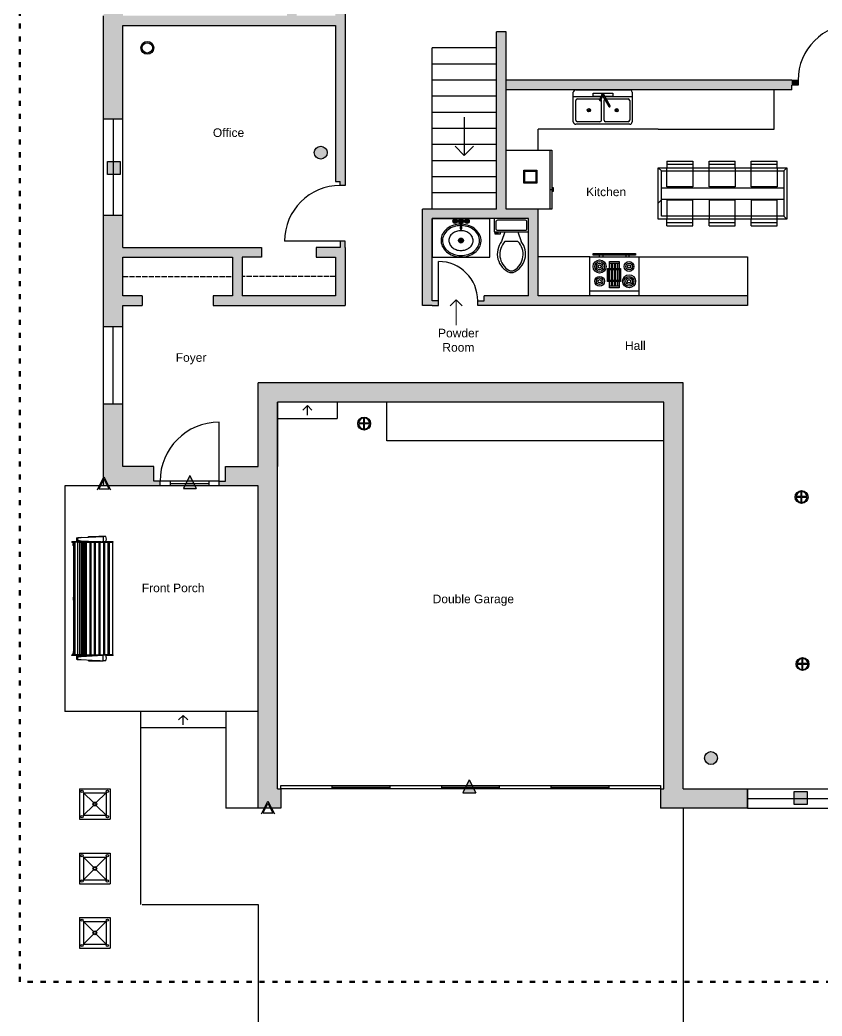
# Model space of a CAD drawing. Header units: millimetres. Extents: x 60252 to 149408, y 10197 to 135197.
# Drawn here: x 87052 to 105738, y 43402 to 66600 of the extents above; entities that cross this region are included whole.
import ezdxf

# ---------------------------------------------------------------- set-up
doc = ezdxf.new("R2010")
doc.units = ezdxf.units.MM
doc.linetypes.add('ACAD_ISO02W100', pattern=[15, 12, -3])
doc.linetypes.add('ACAD_ISO03W100', pattern=[30, 12, -18])
doc.layers.add('a_MUEBLE', color=3, linetype='Continuous', lineweight=5)
doc.layers.add('Property Line', color=157, linetype='ACAD_ISO03W100', lineweight=50)
for name, color, linetype in [('Closets', 253, 'Continuous'), ('Doors', 12, 'Continuous'), ('Floor', 8, 'Continuous'), ('Floorplan -Outline', 40, 'Continuous'), ('HIDDEN', 7, 'ACAD_ISO02W100'), ('IOT SMART DEVICES', 181, 'Continuous'), ('Stairs', 84, 'Continuous'), ('Window', 20, 'Continuous')]:
    doc.layers.add(name, color=color, linetype=linetype)
doc.styles.get("Standard").update_dxf_attribs({"font": 'Arial.ttf'})

# ---------------------------------------------------------------- blocks, each defined once
blk = doc.blocks.new('Toilet - top')
for p, q in [((9.5, -6), (9.5, -2)), ((-10, -8.5), (-8, -8.5)), ((-10, -9.5), (-10, -8.5)), ((-7, -9.5), (-10, -9.5)), ((-8, -8.5), (-8, -8)), ((-7, -8), (-7, -9.5)), ((-4, -8), (-6, -14)), ((4, -8), (6, -14)), ((4, -14), (-4, -14))]:
    blk.add_line(p, q)
blk.add_lwpolyline([(10.5, -8), (10.5, 0), (-10.5, 0), (-10.5, -8)], close=True)
for points in [[(-9.5, -2), (-9.5, -6)], [(8.5, -1), (-8.5, -1)], [(-8.5, -7), (8.5, -7)]]:
    blk.add_lwpolyline(points)
for centre, radius, start, end in [((-8.62, -1.88), 0.884, 81.8699, 188.1301), ((-8.62, -6.12), 0.884, 171.8699, 278.1301), ((8.62, -1.88), 0.884, 351.8699, 98.1301), ((8.62, -6.12), 0.884, 261.8699, 8.1301), ((3.52, -21.58), 12.17, 141.46911, 247.97143), ((4.2, -21.82), 11.33, 136.36773, 238.94682), ((-3.52, -21.58), 12.17, 292.02843, 38.53071), ((-4.2, -21.82), 11.33, 301.05301, 43.63209), ((0, -27.88), 4, 245.73182, 294.26817), ((0, -29), 4, 254.86053, 285.13947)]:
    blk.add_arc(centre, radius, start, end)

msp = doc.modelspace()

# ---------------------------------------------------------------- hatches: boundary and pattern name
at = {"true_color": 0xf8d731}
h = msp.add_hatch(color=40, dxfattribs=at)
h.dxf.hatch_style = 1
h.paths.add_polyline_path([(89452, 77797), (89452, 77947), (89002, 77947), (89002, 73222), (89002, 72322), (89452, 72322), (89452, 72997), (94402, 72997), (94515, 72997), (94515, 72847), (94627, 72847), (94627, 72997), (94627, 73222), (94627, 73372), (94515, 73372), (94515, 73222), (89452, 73222)])
h.paths.add_polyline_path([(89452, 70072), (89002, 70072), (89002, 66697), (89002, 64297), (89452, 64297), (89452, 66472), (91402, 66472), (91702, 66472), (94402, 66472), (94402, 65572), (94402, 62838), (94515, 62838), (94515, 62744), (94627, 62744), (94627, 62838), (94627, 71399), (94627, 71549), (94515, 71549), (94515, 71399), (94402, 71399), (94402, 69284), (93277, 69284), (93277, 68609), (93502, 68609), (93502, 69059), (94402, 69059), (94402, 67822), (94402, 66697), (93502, 66697), (93502, 67147), (93277, 67147), (93277, 66697), (91177, 66697), (89452, 66697), (89452, 67822)])
h.paths.add_polyline_path([(89452, 61072), (92002, 61072), (92002, 60172), (91552, 60172), (91552, 59947), (92002, 59947), (94627, 59947), (94627, 61297), (94627, 61447), (94515, 61447), (94515, 61297), (93952, 61297), (93952, 61072), (94402, 61072), (94402, 60172), (92227, 60172), (92227, 61072), (92677, 61072), (92677, 61297), (92227, 61297), (89452, 61297), (89452, 62047), (89002, 62047), (89002, 60172), (89002, 59459), (89452, 59459), (89452, 59947), (89902, 59947), (89902, 60172), (89452, 60172)])
h.paths.add_polyline_path([(89452, 57659), (89002, 57659), (89002, 55747), (90318, 55747), (90318, 55859), (90168, 55859), (90168, 56197), (89452, 56197)])
h.paths.add_polyline_path([(93052, 57697), (102052, 57697), (102052, 48697), (101977, 48697), (101977, 48247), (104002, 48247), (104002, 48697), (102502, 48697), (102502, 57922), (102502, 58147), (92602, 58147), (92602, 56197), (91841, 56197), (91841, 55859), (91691, 55859), (91691, 55747), (92602, 55747), (92602, 48247), (93127, 48247), (93127, 48697), (93052, 48697)])
h = msp.add_hatch(color=40, dxfattribs=at)
h.dxf.hatch_style = 1
h.paths.add_polyline_path([(105180, 65197), (105030, 65197), (105030, 65084), (105180, 65084)])
at = {"layer": 'Floorplan -Outline', "ltscale": 0.25}
h = msp.add_hatch(color=256, dxfattribs=at)
h.dxf.hatch_style = 1
h.paths.add_polyline_path([(107077, 63772), (107077, 64147), (107077, 68467), (107077, 68617), (106965, 68617), (106965, 68467), (106627, 68467), (106627, 65197), (106477, 65197), (106477, 65084), (106627, 65084), (106627, 64147), (106627, 63922), (106627, 63772)])
h.paths.add_polyline_path([(106965, 62017), (106965, 61867), (107077, 61867), (107077, 62017), (107077, 62422), (106627, 62422), (106627, 62017)])
h.paths.add_polyline_path([(107077, 59947), (107077, 60352), (107077, 60502), (106965, 60502), (106965, 60352), (106627, 60352), (106627, 59947)])
h.paths.add_polyline_path([(108577, 57922), (108577, 58372), (107077, 58372), (107077, 58597), (106627, 58597), (106627, 57922)])
h.paths.add_polyline_path([(113302, 57922), (113302, 53242), (113640, 53242), (113640, 53092), (113752, 53092), (113752, 53242), (113752, 58372), (110827, 58372), (110827, 57922)])
h.paths.add_polyline_path([(113752, 48247), (113752, 50197), (113752, 50347), (113640, 50347), (113640, 50197), (113302, 50197), (113302, 48697), (111802, 48697), (111802, 48247)])
h.paths.add_polyline_path([(109252, 48247), (109252, 48697), (106627, 48697), (106627, 48472), (106627, 48247)])
h.paths.add_polyline_path([(104002, 59947), (104002, 60172), (99127, 60172), (99127, 62197), (98377, 62197), (98377, 63569), (98377, 63922), (98377, 66322), (98152, 66322), (98152, 62197), (96652, 62197), (96427, 62197), (96427, 59947), (96652, 59947), (96802, 59947), (96802, 60059), (96652, 60059), (96652, 61972), (98002, 61972), (98902, 61972), (98902, 61667), (98902, 60172), (97867, 60172), (97867, 60059), (97717, 60059), (97717, 59947), (97867, 59947)])
h.paths.add_polyline_path([(105030, 64972), (105030, 65084), (105180, 65084), (105180, 65197), (105030, 65197), (98377, 65197), (98377, 64972)])
h.paths.add_polyline_path([(97181, 70972), (101961, 70972), (101961, 68686), (100590, 68686), (96540, 68686), (96540, 68836), (96427, 68836), (96427, 68686), (96427, 68461), (97011, 68461), (102186, 68461), (102186, 71197), (101827, 71197), (101827, 72772), (103440, 72772), (103440, 73222), (102052, 73222), (102052, 74272), (101602, 74272), (101602, 71197), (96540, 71197), (96540, 71347), (96427, 71347), (96427, 71197), (96427, 70319), (96427, 69998), (96427, 69848), (96540, 69848), (96540, 69998), (96652, 69998), (96652, 70972)])
h.paths.add_polyline_path([(102052, 76522), (102052, 79222), (101602, 79222), (101602, 78284), (100965, 78284), (99240, 78284), (98565, 78284), (98565, 78059), (99015, 78059), (99015, 77159), (98565, 77159), (96652, 77159), (96652, 78059), (97102, 78059), (97102, 78284), (96427, 78284), (96225, 78284), (96225, 78172), (96075, 78172), (96075, 78059), (96427, 78059), (96427, 72794), (96427, 72644), (96540, 72644), (96540, 72794), (96652, 72794), (96652, 76934), (99690, 76934), (99690, 77159), (99240, 77159), (99240, 78059), (99690, 78059), (101602, 78059), (101602, 77159), (101152, 77159), (101152, 76934), (101602, 76934), (101602, 76522)])
h.paths.add_polyline_path([(102052, 81472), (102052, 87097), (98413, 87097), (98413, 86647), (98413, 83547), (97627, 83547), (97627, 82334), (97477, 82334), (97477, 82222), (97627, 82222), (100402, 82222), (100402, 82334), (100252, 82334), (100252, 82447), (97852, 82447), (97852, 83322), (98638, 83322), (98638, 86647), (101602, 86647), (101602, 82334), (101452, 82334), (101452, 82222), (101602, 82222), (101602, 81472)])
h.paths.add_polyline_path([(97738, 86647), (97738, 87097), (95902, 87097), (95902, 86647), (95902, 84209), (94402, 84209), (94402, 82334), (94252, 82334), (94252, 82222), (94402, 82222), (94402, 78022), (94402, 77797), (94402, 74819), (94515, 74819), (94515, 74669), (94627, 74669), (94627, 74819), (94627, 78059), (94777, 78059), (94777, 78172), (94627, 78172), (94627, 79747), (94627, 79972), (94627, 82222), (96315, 82222), (96465, 82222), (96465, 82334), (96315, 82334), (96315, 82447), (94627, 82447), (94627, 82897), (94627, 83984), (96127, 83984), (96127, 86647)])
h.paths.add_polyline_path([(94402, 86647), (95227, 86647), (95227, 87097), (94627, 87097), (89002, 87097), (89002, 82672), (89002, 80197), (89452, 80197), (89452, 82222), (90765, 82222), (90915, 82222), (90915, 82334), (90765, 82334), (90765, 82447), (89452, 82447), (89452, 86647), (91927, 86647), (92115, 86647), (92115, 82334), (91965, 82334), (91965, 82222), (92115, 82222), (93090, 82222), (93240, 82222), (93240, 82334), (93090, 82334), (93090, 82447), (92340, 82447), (92340, 84547), (92340, 86647)])
at = {"layer": 'IOT SMART DEVICES', "ltscale": 10}
h = msp.add_hatch(color=256, dxfattribs=at)
h.dxf.hatch_style = 1
h.paths.add_polyline_path([(90170, 65950, 1), (89870, 65950, 1)])
h.paths.add_polyline_path([(90140, 65950, 1), (89900, 65950, 1)], flags=16)
h = msp.add_hatch(color=256, dxfattribs=at)
h.dxf.hatch_style = 1
h.paths.add_polyline_path([(94210, 63510, 1), (93910, 63510, 1)])
h = msp.add_hatch(color=256, dxfattribs=at)
h.dxf.hatch_style = 1
h.paths.add_polyline_path([(89090, 63000), (89390, 63000), (89390, 63300), (89090, 63300)])
h = msp.add_hatch(color=256, dxfattribs=at)
h.dxf.hatch_style = 1
h.paths.add_polyline_path([(99090, 63100), (98790, 63100), (98790, 62800), (99090, 62800)])
h.paths.add_polyline_path([(98813, 62822), (98813, 62987), (98813, 63077), (98903, 63077), (99068, 63077), (99068, 62822)], flags=16)
h = msp.add_hatch(color=256, dxfattribs=at)
h.dxf.hatch_style = 1
h.paths.add_polyline_path([(101040, 60810), (100740, 60810), (100740, 60510), (101040, 60510)])
h.paths.add_polyline_path([(100763, 60532), (100763, 60697), (100763, 60787), (100853, 60787), (101018, 60787), (101018, 60532)], flags=16)
h = msp.add_hatch(color=256, dxfattribs=at)
h.dxf.hatch_style = 1
h.paths.add_polyline_path([(95220, 57200, 1), (94920, 57200, 1)])
h.paths.add_polyline_path([(95079, 57073, 0.37341), (95197, 57191), (95079, 57191)], flags=16)
h.paths.add_polyline_path([(94943, 57191, 0.37341), (95061, 57073), (95061, 57191)], flags=16)
h.paths.add_polyline_path([(95079, 57209), (95079, 57327, -0.37341), (95197, 57209)], flags=16)
h.paths.add_polyline_path([(95061, 57209), (94943, 57209, -0.37341), (95061, 57327)], flags=16)
h = msp.add_hatch(color=256, dxfattribs=at)
h.dxf.hatch_style = 1
h.paths.add_polyline_path([(89010, 55960), (88860, 55660), (89160, 55660)])
h.paths.add_polyline_path([(88896, 55682), (89010, 55910), (89124, 55682)], flags=16)
h = msp.add_hatch(color=256, dxfattribs=at)
h.dxf.hatch_style = 1
h.paths.add_polyline_path([(91010, 55990), (90860, 55690), (91160, 55690)])
h = msp.add_hatch(color=256, dxfattribs=at)
h.dxf.hatch_style = 1
h.paths.add_polyline_path([(105410, 55490, 1), (105110, 55490, 1)])
h.paths.add_polyline_path([(105269, 55363, 0.37341), (105387, 55481), (105269, 55481)], flags=16)
h.paths.add_polyline_path([(105133, 55481, 0.37341), (105251, 55363), (105251, 55481)], flags=16)
h.paths.add_polyline_path([(105269, 55499), (105269, 55617, -0.37341), (105387, 55499)], flags=16)
h.paths.add_polyline_path([(105251, 55499), (105133, 55499, -0.37341), (105251, 55617)], flags=16)
h = msp.add_hatch(color=256, dxfattribs=at)
h.dxf.hatch_style = 1
h.paths.add_polyline_path([(105433, 51600, 1), (105133, 51600, 1)])
h.paths.add_polyline_path([(105292, 51473, 0.37341), (105410, 51591), (105292, 51591)], flags=16)
h.paths.add_polyline_path([(105156, 51591, 0.37341), (105274, 51473), (105274, 51591)], flags=16)
h.paths.add_polyline_path([(105292, 51609), (105292, 51727, -0.37341), (105410, 51609)], flags=16)
h.paths.add_polyline_path([(105274, 51609), (105156, 51609, -0.37341), (105274, 51727)], flags=16)
h = msp.add_hatch(color=256, dxfattribs=at)
h.dxf.hatch_style = 1
h.paths.add_polyline_path([(103300, 49410, 1), (103000, 49410, 1)])
h = msp.add_hatch(color=256, dxfattribs=at)
h.dxf.hatch_style = 1
h.paths.add_polyline_path([(97520, 48900), (97370, 48600), (97670, 48600)])
h = msp.add_hatch(color=256, dxfattribs=at)
h.dxf.hatch_style = 1
h.paths.add_polyline_path([(105090, 48330), (105390, 48330), (105390, 48630), (105090, 48630)])
h = msp.add_hatch(color=256, dxfattribs=at)
h.dxf.hatch_style = 1
h.paths.add_polyline_path([(92830, 48410), (92680, 48110), (92980, 48110)])
h.paths.add_polyline_path([(92716, 48132), (92830, 48360), (92944, 48132)], flags=16)

# ---------------------------------------------------------------- linework, layer by layer
for p, q in [((100000, 64972), (101257, 64972)), ((104620, 64058), (104620, 64972)), ((99943, 64229), (99943, 64915)), ((99943, 64820), (101315, 64820)), ((100000, 64267), (100000, 64724)), ((100038, 64762), (100562, 64762)), ((100403, 64820), (100403, 64896)), ((100403, 64896), (100860, 64896)), ((100596, 64820), (100403, 64820)), ((100634, 64886), (100545, 64731)), ((100545, 64731), (100579, 64713)), ((100579, 64713), (100652, 64877)), ((100600, 64267), (100600, 64724)), ((100631, 64820), (100627, 64820)), ((100629, 64824), (100767, 64584)), ((100657, 64724), (100657, 64267)), ((100800, 64603), (100659, 64848)), ((100860, 64820), (100675, 64820)), ((100696, 64762), (101219, 64762)), ((100860, 64896), (100860, 64820)), ((101257, 64724), (101257, 64267)), ((101315, 64915), (101315, 64229)), ((101920, 64058), (99127, 64058)), ((99127, 63569), (99127, 64058)), ((101257, 64172), (100000, 64172)), ((100562, 64229), (100038, 64229)), ((101219, 64229), (100696, 64229)), ((101920, 64058), (104620, 64058)), ((99406, 62197), (99406, 63569)), ((101920, 61958), (101920, 63158)), ((101920, 63158), (104920, 63158)), ((101920, 63158), (101995, 63083)), ((102119, 63312), (102726, 63312)), ((102119, 63312), (102119, 63158)), ((102726, 63237), (102119, 63237)), ((102726, 63312), (102726, 63158)), ((103104, 63312), (103711, 63312)), ((103104, 63158), (103104, 63312)), ((103711, 63237), (103104, 63237)), ((103711, 63158), (103711, 63312)), ((104086, 63312), (104693, 63312)), ((104086, 63158), (104086, 63312)), ((104693, 63237), (104086, 63237)), ((104693, 63158), (104693, 63312)), ((104920, 63158), (104845, 63083)), ((104920, 63158), (104920, 61958)), ((101995, 62033), (101995, 63083)), ((101995, 63083), (104845, 63083)), ((104845, 63083), (104845, 62033)), ((99406, 62654), (99482, 62654)), ((99482, 62692), (99444, 62692)), ((99482, 62616), (99482, 62692)), ((99444, 62616), (99482, 62616)), ((101995, 62411), (101920, 62336)), ((97184, 61933), (97184, 61943)), ((97194, 61933), (97194, 61943)), ((97461, 61933), (97461, 61943)), ((97470, 61933), (97470, 61943)), ((98002, 61072), (98002, 61972)), ((104920, 61958), (101920, 61958)), ((104845, 62033), (101995, 62033)), ((102119, 61802), (102119, 61958)), ((102726, 61802), (102726, 61958)), ((103104, 61802), (103104, 61958)), ((103711, 61802), (103711, 61958)), ((104086, 61802), (104086, 61958)), ((104693, 61802), (104693, 61958)), ((104920, 61958), (104845, 62033)), ((97171, 61920), (97160, 61920)), ((97171, 61910), (97160, 61910)), ((97184, 61896), (97184, 61886)), ((97194, 61897), (97194, 61886)), ((97207, 61920), (97218, 61920)), ((97207, 61910), (97218, 61910)), ((97308, 61882), (97308, 61743)), ((97346, 61743), (97346, 61882)), ((97447, 61920), (97437, 61920)), ((97447, 61910), (97437, 61910)), ((97461, 61896), (97461, 61886)), ((97470, 61897), (97470, 61886)), ((97484, 61920), (97494, 61920)), ((97484, 61910), (97494, 61910)), ((102726, 61877), (102119, 61877)), ((102119, 61802), (102726, 61802)), ((103711, 61877), (103104, 61877)), ((103104, 61802), (103711, 61802)), ((104693, 61877), (104086, 61877)), ((104086, 61802), (104693, 61802)), ((97327, 61500), (97327, 61423)), ((97289, 61462), (97365, 61462)), ((96652, 61072), (98002, 61072)), ((100327, 61086), (99127, 61086)), ((100556, 61086), (100556, 61124)), ((100632, 61124), (100632, 61086)), ((101165, 61124), (101165, 61086)), ((101242, 61086), (101242, 61124)), ((101470, 61086), (104002, 61086)), ((104002, 61086), (104002, 60172)), ((100784, 60934), (101013, 60934)), ((100822, 60934), (100822, 60401)), ((100861, 60401), (100861, 60934)), ((100899, 60934), (100899, 60401)), ((100937, 60401), (100937, 60934)), ((100975, 60934), (100975, 60401)), ((101013, 60401), (100784, 60401)), ((101470, 60286), (100327, 60286)), ((95602, 56797), (95602, 57697)), ((102052, 56797), (95602, 56797)), ((88369, 54540), (88381, 54540)), ((88369, 54540), (88369, 54536)), ((88396, 54541), (88479, 54546)), ((88396, 54541), (88396, 54541)), ((88479, 54546), (88990, 54574)), ((88651, 54574), (88786, 54574)), ((88651, 54571), (88651, 54574)), ((88651, 54555), (88651, 54571)), ((88786, 54574), (88811, 54574)), ((88811, 54574), (88846, 54574)), ((88843, 54571), (88843, 54566)), ((88846, 54574), (88860, 54574)), ((88860, 54574), (88874, 54574)), ((88874, 54574), (88964, 54574)), ((88964, 54574), (88990, 54574)), ((88990, 54574), (88990, 54445)), ((89050, 54574), (88990, 54574)), ((88313, 54448), (88259, 54448)), ((88259, 54437), (88259, 54448)), ((88259, 54448), (88259, 54448)), ((88259, 54437), (88313, 54437)), ((88259, 54437), (88259, 54437)), ((88293, 54437), (88268, 54437)), ((88292, 54412), (88293, 54400)), ((88297, 54437), (88293, 54437)), ((88293, 54437), (88293, 54437)), ((88293, 54437), (88297, 54437)), ((88293, 54362), (88293, 54400)), ((88297, 54437), (88297, 51812)), ((88338, 54437), (88297, 54437)), ((88333, 54448), (88313, 54448)), ((88313, 54437), (88333, 54437)), ((88383, 54448), (88333, 54448)), ((88383, 54437), (88333, 54437)), ((88338, 51812), (88338, 54437)), ((88394, 54437), (88338, 54437)), ((88369, 54483), (88369, 54479)), ((88369, 54479), (88381, 54479)), ((88375, 54452), (88375, 54476)), ((88416, 54476), (88375, 54476)), ((88392, 54448), (88383, 54448)), ((88383, 54437), (88383, 54448)), ((88383, 54437), (88392, 54437)), ((88425, 54448), (88392, 54448)), ((88425, 54437), (88392, 54437)), ((88394, 54437), (88394, 51812)), ((88405, 54437), (88394, 54437)), ((88396, 54478), (88479, 54473)), ((88396, 54478), (88396, 54478)), ((88405, 51812), (88405, 54437)), ((88439, 54437), (88405, 54437)), ((88416, 54452), (88416, 54476)), ((88454, 54448), (88425, 54448)), ((88425, 54437), (88425, 54448)), ((88425, 54437), (88454, 54437)), ((88439, 54437), (88439, 51812)), ((88444, 54437), (88439, 54437)), ((88444, 51812), (88444, 54437)), ((88478, 54437), (88444, 54437)), ((88585, 54448), (88454, 54448)), ((88454, 54437), (88454, 54448)), ((88454, 54437), (88585, 54437)), ((88478, 54437), (88478, 51812)), ((88484, 54437), (88478, 54437)), ((88479, 54473), (88990, 54445)), ((88484, 51812), (88484, 54437)), ((88511, 54437), (88484, 54437)), ((88511, 54437), (88511, 51812)), ((88516, 54437), (88511, 54437)), ((88516, 51812), (88516, 54437)), ((88543, 54437), (88516, 54437)), ((88543, 54437), (88543, 51812)), ((88548, 54437), (88543, 54437)), ((88548, 51812), (88548, 54437)), ((88575, 54437), (88548, 54437)), ((88575, 54437), (88575, 51812)), ((88600, 54448), (88585, 54448)), ((88600, 54437), (88585, 54437)), ((88596, 54437), (88596, 51812)), ((88596, 54437), (88686, 54437)), ((88934, 54448), (88600, 54448)), ((88600, 54437), (88934, 54437)), ((88651, 54464), (88651, 54449)), ((88651, 54448), (88651, 54449)), ((88686, 51812), (88686, 54437)), ((88686, 54437), (88690, 54437)), ((88690, 54437), (88701, 54437)), ((88690, 54355), (88690, 53166)), ((88701, 54355), (88690, 54355)), ((88701, 54437), (88701, 51812)), ((88701, 54437), (88790, 54437)), ((88790, 51812), (88790, 54437)), ((88790, 54437), (88795, 54437)), ((88795, 54437), (88805, 54437)), ((88795, 54355), (88795, 53166)), ((88805, 54355), (88795, 54355)), ((88805, 54437), (88805, 51812)), ((88805, 54437), (88895, 54437)), ((88843, 54453), (88843, 54449)), ((88895, 51812), (88895, 54437)), ((88895, 54437), (88899, 54437)), ((88899, 54437), (88914, 54437)), ((88899, 54355), (88899, 53166)), ((88914, 54355), (88899, 54355)), ((88914, 54437), (88914, 51812)), ((88914, 54437), (89004, 54437)), ((88934, 54448), (88934, 54448)), ((88934, 54437), (88934, 54448)), ((88934, 54437), (89022, 54437)), ((88965, 54445), (88963, 54445)), ((88990, 54445), (88965, 54445)), ((89050, 54445), (88990, 54445)), ((89004, 51812), (89004, 54437)), ((89004, 54437), (89005, 54437)), ((89005, 54437), (89005, 51812)), ((89005, 54437), (89019, 54437)), ((89019, 54355), (89005, 54355)), ((89019, 54437), (89019, 51812)), ((89019, 54437), (89109, 54437)), ((89022, 54437), (89022, 54445)), ((89109, 54437), (89022, 54437)), ((89109, 54448), (89052, 54448)), ((89128, 54448), (89109, 54448)), ((89109, 51812), (89109, 54437)), ((89109, 54437), (89110, 54437)), ((89109, 54437), (89128, 54437)), ((89110, 54437), (89110, 51812)), ((89110, 54437), (89111, 54437)), ((89111, 54355), (89110, 54355)), ((89111, 54437), (89111, 54355)), ((89111, 54437), (89117, 54437)), ((89117, 54355), (89111, 54355)), ((89117, 51812), (89117, 54437)), ((89117, 54437), (89131, 54437)), ((89208, 54448), (89128, 54448)), ((89208, 54437), (89128, 54437)), ((89131, 54437), (89131, 51812)), ((89131, 54437), (89218, 54437)), ((89224, 54448), (89208, 54448)), ((89208, 54437), (89208, 54448)), ((89208, 54437), (89224, 54437)), ((89218, 51812), (89218, 54437)), ((89227, 54448), (89224, 54448)), ((89224, 54437), (89227, 54437)), ((89227, 54437), (89227, 54448)), ((88690, 53166), (88701, 53166)), ((88795, 53166), (88805, 53166)), ((88899, 53166), (88914, 53166)), ((89005, 53166), (89019, 53166)), ((89110, 53166), (89111, 53166)), ((89111, 53166), (89111, 53084)), ((89111, 53166), (89117, 53166)), ((88690, 53084), (88690, 51895)), ((88701, 53084), (88690, 53084)), ((88795, 53084), (88795, 51895)), ((88805, 53084), (88795, 53084)), ((88899, 53084), (88899, 51895)), ((88914, 53084), (88899, 53084)), ((89019, 53084), (89005, 53084)), ((89110, 53084), (89117, 53084)), ((89111, 53084), (89110, 53084)), ((89117, 53084), (89111, 53084)), ((88259, 51812), (88313, 51812)), ((88259, 51802), (88259, 51812)), ((88259, 51812), (88259, 51812)), ((88313, 51802), (88259, 51802)), ((88259, 51802), (88259, 51802)), ((88293, 51812), (88268, 51812)), ((88292, 51838), (88293, 51850)), ((88293, 51887), (88293, 51850)), ((88293, 51812), (88293, 51812)), ((88297, 51812), (88293, 51812)), ((88293, 51812), (88297, 51812)), ((88297, 51812), (88338, 51812)), ((88313, 51812), (88333, 51812)), ((88333, 51802), (88313, 51802)), ((88383, 51812), (88333, 51812)), ((88383, 51802), (88333, 51802)), ((88394, 51812), (88338, 51812)), ((88369, 51770), (88381, 51771)), ((88369, 51770), (88369, 51767)), ((88375, 51773), (88375, 51797)), ((88416, 51773), (88375, 51773)), ((88383, 51812), (88392, 51812)), ((88383, 51812), (88383, 51802)), ((88392, 51802), (88383, 51802)), ((88425, 51812), (88392, 51812)), ((88425, 51802), (88392, 51802)), ((88394, 51812), (88405, 51812)), ((88396, 51772), (88479, 51776)), ((88396, 51772), (88396, 51772)), ((88439, 51812), (88405, 51812)), ((88416, 51773), (88416, 51797)), ((88425, 51812), (88454, 51812)), ((88425, 51812), (88425, 51802)), ((88454, 51802), (88425, 51802)), ((88439, 51812), (88444, 51812)), ((88478, 51812), (88444, 51812)), ((88454, 51812), (88585, 51812)), ((88454, 51812), (88454, 51802)), ((88585, 51802), (88454, 51802)), ((88478, 51812), (88484, 51812)), ((88479, 51776), (88990, 51805)), ((88511, 51812), (88484, 51812)), ((88511, 51812), (88516, 51812)), ((88543, 51812), (88516, 51812)), ((88543, 51812), (88548, 51812)), ((88575, 51812), (88548, 51812)), ((88600, 51812), (88585, 51812)), ((88600, 51802), (88585, 51802)), ((88596, 51812), (88686, 51812)), ((88600, 51812), (88934, 51812)), ((88934, 51802), (88600, 51802)), ((88651, 51802), (88651, 51800)), ((88651, 51786), (88651, 51800)), ((88690, 51812), (88686, 51812)), ((88701, 51895), (88690, 51895)), ((88690, 51812), (88690, 51812)), ((88690, 51812), (88701, 51812)), ((88701, 51812), (88790, 51812)), ((88795, 51812), (88790, 51812)), ((88805, 51895), (88795, 51895)), ((88795, 51812), (88795, 51812)), ((88795, 51812), (88805, 51812)), ((88805, 51812), (88895, 51812)), ((88843, 51800), (88843, 51797)), ((88899, 51812), (88895, 51812)), ((88914, 51895), (88899, 51895)), ((88899, 51812), (88899, 51812)), ((88899, 51812), (88914, 51812)), ((88914, 51812), (89004, 51812)), ((88934, 51812), (89022, 51812)), ((88934, 51812), (88934, 51802)), ((88934, 51802), (88934, 51802)), ((88965, 51805), (88963, 51805)), ((88990, 51805), (88965, 51805)), ((88990, 51676), (88990, 51805)), ((89050, 51805), (88990, 51805)), ((89005, 51812), (89004, 51812)), ((89019, 51895), (89005, 51895)), ((89005, 51812), (89019, 51812)), ((89019, 51812), (89109, 51812)), ((89109, 51812), (89022, 51812)), ((89022, 51812), (89022, 51805)), ((89109, 51802), (89052, 51802)), ((89110, 51812), (89109, 51812)), ((89109, 51812), (89128, 51812)), ((89128, 51802), (89109, 51802)), ((89111, 51895), (89110, 51895)), ((89110, 51812), (89111, 51812)), ((89111, 51812), (89111, 51895)), ((89117, 51895), (89111, 51895)), ((89111, 51812), (89117, 51812)), ((89131, 51812), (89117, 51812)), ((89208, 51812), (89128, 51812)), ((89208, 51802), (89128, 51802)), ((89131, 51812), (89218, 51812)), ((89208, 51812), (89224, 51812)), ((89208, 51812), (89208, 51802)), ((89224, 51802), (89208, 51802)), ((89224, 51812), (89227, 51812)), ((89227, 51802), (89224, 51802)), ((89227, 51802), (89227, 51812)), ((88369, 51713), (88369, 51710)), ((88369, 51710), (88381, 51710)), ((88396, 51709), (88396, 51709)), ((88396, 51709), (88479, 51704)), ((88479, 51704), (88990, 51676)), ((88651, 51695), (88651, 51679)), ((88651, 51679), (88651, 51676)), ((88651, 51676), (88786, 51676)), ((88786, 51676), (88811, 51676)), ((88811, 51676), (88846, 51676)), ((88843, 51684), (88843, 51679)), ((88846, 51676), (88860, 51676)), ((88860, 51676), (88874, 51676)), ((88874, 51676), (88964, 51676)), ((88964, 51676), (88990, 51676)), ((89050, 51676), (88990, 51676))]:
    msp.add_line(p, q)
at = {"color": 8}
for p, q in [((88439, 48697), (89152, 48697)), ((88439, 48697), (88439, 47984)), ((89152, 48697), (89152, 47984)), ((88439, 47984), (89152, 47984)), ((88439, 47197), (89152, 47197)), ((88439, 47197), (88439, 46484)), ((89152, 47197), (89152, 46484)), ((88439, 46484), (89152, 46484)), ((88439, 45697), (89152, 45697)), ((88439, 45697), (88439, 44984)), ((89152, 45697), (89152, 44984)), ((88439, 44984), (89152, 44984))]:
    msp.add_line(p, q, dxfattribs=at)
at = {"color": 8, "linetype": 'ByBlock'}
for p, q in [((88533, 48602), (88764, 48372)), ((88827, 48372), (89058, 48602)), ((88533, 48078), (88764, 48309)), ((88827, 48309), (89058, 48078)), ((88533, 47102), (88764, 46872)), ((88827, 46872), (89058, 47102)), ((88533, 46578), (88764, 46809)), ((88827, 46809), (89058, 46578)), ((88533, 45602), (88764, 45372)), ((88827, 45372), (89058, 45602)), ((88533, 45078), (88764, 45309)), ((88827, 45309), (89058, 45078))]:
    msp.add_line(p, q, dxfattribs=at)
at = {"linetype": 'ByBlock'}
for p, q in [((88533, 48602), (88533, 48078)), ((88533, 48602), (89058, 48602)), ((89058, 48602), (89058, 48078)), ((88533, 48078), (89058, 48078)), ((88533, 47102), (88533, 46578)), ((88533, 47102), (89058, 47102)), ((89058, 47102), (89058, 46578)), ((88533, 46578), (89058, 46578)), ((88533, 45602), (88533, 45078)), ((88533, 45602), (89058, 45602)), ((89058, 45602), (89058, 45078)), ((88533, 45078), (89058, 45078))]:
    msp.add_line(p, q, dxfattribs=at)
for points in [[(99444, 62197), (98377, 62197), (98377, 63569), (99444, 63569)], [(101470, 61086), (101470, 60172), (100327, 60172), (100327, 61086)], [(101394, 61163), (101394, 61124), (100403, 61124), (100403, 61163)], [(101013, 60972), (101013, 60362), (100784, 60362), (100784, 60972)]]:
    msp.add_lwpolyline(points, close=True)
for centre, radius in [((100305, 64496), 38.1), ((100305, 64496), 19.1), ((100953, 64496), 38.1), ((100953, 64496), 19.1), ((97189, 61915), 52.4), ((97189, 61953), 10.6), ((97465, 61915), 52.4), ((97465, 61953), 10.6), ((97151, 61915), 10.6), ((97189, 61915), 19.1), ((97189, 61877), 10.6), ((97227, 61915), 10.6), ((97327, 61915), 19.1), ((97427, 61915), 10.6), ((97465, 61915), 19.1), ((97465, 61877), 10.6), ((97503, 61915), 10.6), ((97327, 61462), 57.1), ((97327, 61462), 38.1), ((100556, 60858), 152), ((100556, 60858), 114), ((100556, 60858), 76.2), ((100556, 60858), 38.1), ((101242, 60858), 114), ((101242, 60858), 76.2), ((101242, 60858), 38.1), ((100556, 60515), 114), ((100556, 60515), 76.2), ((100556, 60515), 38.1), ((101242, 60515), 152), ((101242, 60515), 114), ((101242, 60515), 76.2), ((101242, 60515), 38.1)]:
    msp.add_circle(centre, radius)
at = {"color": 8}
for centre in [(88500, 48636), (89091, 48636), (88500, 48045), (89091, 48045), (88500, 47136), (89091, 47136), (88500, 46545), (89091, 46545), (88500, 45636), (89091, 45636), (88500, 45045), (89091, 45045)]:
    msp.add_circle(centre, 26.2, dxfattribs=at)
at = {"color": 8, "linetype": 'ByBlock'}
for centre, radius in [((88796, 48340), 44.5), ((88796, 48340), 31), ((88796, 46840), 44.5), ((88796, 46840), 31), ((88796, 45340), 44.5), ((88796, 45340), 31)]:
    msp.add_circle(centre, radius, dxfattribs=at)
for centre, radius, start, end in [((100000, 64915), 57.1, 90, 180), ((101257, 64915), 57.1, 0, 90), ((100038, 64724), 38.1, 90, 180), ((100562, 64724), 38.1, 88.2515, 90), ((100562, 64724), 38.1, 0, 34.4207), ((100631, 64858), 28.6, 269.2246, 216.2304), ((100696, 64724), 38.1, 132.2467, 180), ((101219, 64724), 38.1, 0, 90), ((100784, 64594), 19.1, 210, 30), ((100038, 64267), 38.1, 180, 270), ((100562, 64267), 38.1, 270, 0), ((100696, 64267), 38.1, 180, 270), ((101219, 64267), 38.1, 270, 0), ((100000, 64229), 57.1, 180, 270), ((101257, 64229), 57.1, 270, 0), ((97189, 61915), 38.1, 105.2407, 164.2093), ((97189, 61915), 38.1, 16.4413, 74.0789), ((97327, 61915), 57.1, 289.6514, 250.3603), ((97327, 61915), 38.1, 300.3431, 239.7554), ((97465, 61915), 38.1, 106.12, 164.0884), ((97465, 61915), 38.1, 16.2342, 73.9047), ((97189, 61915), 38.1, 196.2342, 253.9047), ((97189, 61915), 38.1, 286.12, 344.0884), ((97327, 61743), 19.1, 180, 0), ((97465, 61915), 38.1, 196.4413, 254.0789), ((97465, 61915), 38.1, 285.2407, 344.2093), ((88846, 54571), 3, 90, 180), ((88934, 54509), 133, 331.0549, 28.9451), ((88371, 54452), 4.5, 270, 0), ((88420, 54452), 4.5, 180, 270), ((88848, 54449), 4.5, 180, 199.4712), ((88371, 51797), 4.5, 0, 90), ((88420, 51797), 4.5, 90, 180), ((88848, 51800), 4.5, 160.5288, 180), ((88934, 51740), 133, 331.0549, 28.9451), ((88846, 51679), 3, 180, 270)]:
    msp.add_arc(centre, radius, start, end)
at = {"linetype": 'Continuous'}
for centre, radius, start, end in [((97248, 61427), 397, 127.462, 151.318), ((97252, 61427), 364, 128.2295, 152.1329), ((97293, 61368), 472, 106.8873, 127.462), ((97296, 61370), 436, 107.758, 128.2295), ((97321, 61275), 568, 91.3168, 106.8873), ((97325, 61281), 529, 91.7892, 107.758), ((97321, 61275), 568, 69.4216, 87.4727), ((97325, 61281), 529, 70.6271, 87.6604), ((97356, 61369), 436, 50.1556, 70.6271), ((97355, 61366), 472, 48.847, 69.4216), ((97404, 61422), 397, 24.9909, 48.847), ((97176, 61466), 315, 151.318, 178.1545), ((97176, 61466), 315, 178.1545, 204.9909), ((97182, 61464), 285, 152.1329, 179.1926), ((97233, 61463), 188, 152.3763, 179.3593), ((97278, 61439), 240, 128.4889, 152.3763), ((97307, 61402), 286, 107.9819, 128.4889), ((97326, 61345), 347, 89.3593, 107.9819), ((97326, 61345), 347, 70.7366, 89.3593), ((97346, 61402), 286, 50.2296, 70.7366), ((97376, 61438), 240, 26.3422, 50.2296), ((97421, 61460), 188, 359.3593, 26.3422), ((97402, 61425), 364, 26.2522, 50.1556), ((97472, 61460), 285, 359.1926, 26.2522), ((97479, 61457), 315, 358.1545, 24.9909), ((97250, 61501), 397, 204.9909, 228.847), ((97182, 61464), 285, 179.1926, 206.2522), ((97253, 61498), 364, 206.2522, 230.1556), ((97233, 61463), 188, 179.3593, 206.3422), ((97279, 61485), 240, 206.3422, 230.2296), ((97309, 61521), 286, 230.2296, 250.7366), ((97328, 61578), 347, 250.7366, 269.3593), ((97328, 61578), 347, 269.3593, 287.9819), ((97347, 61521), 286, 287.9819, 308.4889), ((97376, 61484), 240, 308.4889, 332.3763), ((97421, 61460), 188, 332.3763, 359.3593), ((97403, 61496), 364, 308.2295, 332.1329), ((97407, 61496), 397, 307.462, 331.318), ((97472, 61460), 285, 332.1329, 359.1926), ((97479, 61457), 315, 331.318, 358.1545), ((97299, 61558), 472, 228.847, 249.4216), ((97299, 61554), 436, 230.1556, 250.6271), ((97333, 61648), 568, 249.4216, 268.1545), ((97330, 61642), 529, 250.6271, 269.1926), ((97333, 61648), 568, 268.1545, 286.8873), ((97330, 61642), 529, 269.1926, 287.758), ((97358, 61553), 436, 287.758, 308.2295), ((97361, 61556), 472, 286.8873, 307.462)]:
    msp.add_arc(centre, radius, start, end, dxfattribs=at)
for centre, major_axis, ratio, start_param, end_param in [((88372, 54509), (0, 137), 0.022796, 1.375498, 1.570796), ((94105, 54509), (-5845, 0), 0.022801, -0.274631, -0.219553), ((95420, 54509), (-7024, 0), 0.022801, -0.414469, -0.36535), ((88268, 54407), (0, 30), 0.790689, -1.414462, 0), ((88298, 54362), (0, -7.5), 0.612218, -1.570796, -0.193078), ((88372, 54509), (0, -137), 0.022796, -1.570796, -1.375498), ((94105, 54509), (-5845, 0), 0.022801, 0.219553, 0.274631), ((95420, 54509), (-7024, 0), 0.022801, 0.36535, 0.414469), ((88297, 53125), (0, 12), 0.439462, 0.941794, 2.199799), ((88296, 53159), (0, 7.5), 0.761171, -0.196959, -0.192363), ((88296, 53091), (0, 7.5), 0.761171, -2.949101, -2.944633), ((88268, 51842), (0, -30), 0.790689, 0, 1.414462), ((88298, 51887), (0, 7.5), 0.612218, 0.193078, 1.570796), ((88372, 51740), (0, 137), 0.022796, 1.375498, 1.570796), ((88372, 51740), (0, -137), 0.022796, -1.570796, -1.375498), ((94105, 51740), (-5845, 0), 0.022801, -0.274631, -0.219553), ((95420, 51740), (-7024, 0), 0.022801, -0.414469, -0.36535), ((94105, 51740), (-5845, 0), 0.022801, 0.219553, 0.274631), ((95420, 51740), (-7024, 0), 0.022801, 0.36535, 0.414469)]:
    msp.add_ellipse(centre, major_axis=major_axis, ratio=ratio, start_param=start_param, end_param=end_param)
for points, knots in [([(88369, 54536), (88369, 54537), (88370, 54537), (88373, 54539), (88374, 54539), (88378, 54540), (88379, 54540), (88381, 54540)], [0, 0, 0, 0, 6.516314, 6.516314, 13.175684, 13.175684, 16.582968, 16.582968, 16.582968, 16.582968]), ([(88381, 54540), (88382, 54540), (88384, 54540), (88389, 54541), (88392, 54541), (88395, 54541), (88396, 54541), (88396, 54541)], [-38.41535, -38.41535, -38.41535, -38.41535, -34.750226, -34.750226, -27.903122, -27.903122, -27.728097, -27.728097, -27.728097, -27.728097]), ([(88396, 54541), (88396, 54541), (88397, 54541), (88398, 54540), (88399, 54540), (88400, 54539), (88400, 54539), (88401, 54539)], [0.081351, 0.081351, 0.081351, 0.081351, 1.380731, 1.380731, 2.786093, 2.786093, 3.845468, 3.845468, 3.845468, 3.845468]), ([(88401, 54539), (88400, 54535), (88399, 54531), (88398, 54525), (88397, 54522), (88397, 54517), (88396, 54516), (88396, 54513), (88396, 54513), (88396, 54511), (88396, 54510), (88396, 54509)], [22.078831, 22.078831, 22.078831, 22.078831, 29.557625, 29.557625, 35.702501, 35.702501, 38.887587, 38.887587, 40.509469, 40.509469, 42.440226, 42.440226, 42.440226, 42.440226]), ([(88369, 54483), (88369, 54482), (88370, 54482), (88373, 54480), (88374, 54480), (88378, 54479), (88379, 54479), (88381, 54479)], [0, 0, 0, 0, 6.516314, 6.516314, 13.175684, 13.175684, 16.582968, 16.582968, 16.582968, 16.582968]), ([(88381, 54479), (88382, 54479), (88384, 54479), (88389, 54478), (88392, 54478), (88395, 54478), (88396, 54478), (88396, 54478)], [-38.41535, -38.41535, -38.41535, -38.41535, -34.750226, -34.750226, -27.903122, -27.903122, -27.728097, -27.728097, -27.728097, -27.728097]), ([(88401, 54480), (88400, 54484), (88399, 54488), (88398, 54494), (88397, 54497), (88397, 54502), (88396, 54503), (88396, 54506), (88396, 54506), (88396, 54508), (88396, 54509), (88396, 54509)], [22.078831, 22.078831, 22.078831, 22.078831, 29.557625, 29.557625, 35.702501, 35.702501, 38.887587, 38.887587, 40.509469, 40.509469, 42.440226, 42.440226, 42.440226, 42.440226]), ([(88396, 54478), (88396, 54478), (88397, 54478), (88398, 54479), (88399, 54479), (88400, 54480), (88400, 54480), (88401, 54480)], [0.081351, 0.081351, 0.081351, 0.081351, 1.380731, 1.380731, 2.786093, 2.786093, 3.845468, 3.845468, 3.845468, 3.845468]), ([(88296, 53146), (88296, 53146), (88296, 53146), (88295, 53144), (88295, 53142), (88294, 53137), (88293, 53134), (88293, 53132)], [-11.617884, -11.617884, -11.617884, -11.617884, -11.137508, -11.137508, -6.034613, -6.034613, 0, 0, 0, 0]), ([(88297, 53166), (88297, 53163), (88297, 53160), (88296, 53153), (88296, 53150), (88296, 53146)], [-13.19656, -13.19656, -13.19656, -13.19656, -7.045513, -7.045513, 0, 0, 0, 0]), ([(88293, 53118), (88293, 53115), (88294, 53113), (88295, 53108), (88296, 53105), (88296, 53103)], [-23.299021, -23.299021, -23.299021, -23.299021, -18.097204, -18.097204, -13.4961, -13.4961, -13.4961, -13.4961]), ([(88296, 53103), (88296, 53101), (88296, 53099), (88297, 53092), (88297, 53088), (88297, 53084)], [-13.485537, -13.485537, -13.485537, -13.485537, -8.706706, -8.706706, -0.079908, -0.079908, -0.079908, -0.079908]), ([(88369, 51767), (88369, 51768), (88370, 51768), (88373, 51769), (88374, 51770), (88378, 51771), (88379, 51771), (88381, 51771)], [0, 0, 0, 0, 6.516314, 6.516314, 13.175684, 13.175684, 16.582968, 16.582968, 16.582968, 16.582968]), ([(88381, 51771), (88382, 51771), (88384, 51771), (88389, 51771), (88392, 51772), (88395, 51772), (88396, 51772), (88396, 51772)], [-38.41535, -38.41535, -38.41535, -38.41535, -34.750226, -34.750226, -27.903122, -27.903122, -27.728097, -27.728097, -27.728097, -27.728097]), ([(88396, 51772), (88396, 51772), (88397, 51772), (88398, 51771), (88399, 51771), (88400, 51770), (88400, 51770), (88401, 51769)], [0.081351, 0.081351, 0.081351, 0.081351, 1.380731, 1.380731, 2.786093, 2.786093, 3.845468, 3.845468, 3.845468, 3.845468]), ([(88401, 51769), (88400, 51766), (88399, 51762), (88398, 51756), (88397, 51753), (88397, 51748), (88396, 51746), (88396, 51744), (88396, 51743), (88396, 51742), (88396, 51741), (88396, 51740)], [22.078831, 22.078831, 22.078831, 22.078831, 29.557625, 29.557625, 35.702501, 35.702501, 38.887587, 38.887587, 40.509469, 40.509469, 42.440226, 42.440226, 42.440226, 42.440226]), ([(88401, 51711), (88400, 51715), (88399, 51719), (88398, 51725), (88397, 51728), (88397, 51733), (88396, 51734), (88396, 51736), (88396, 51737), (88396, 51739), (88396, 51740), (88396, 51740)], [22.078831, 22.078831, 22.078831, 22.078831, 29.557625, 29.557625, 35.702501, 35.702501, 38.887587, 38.887587, 40.509469, 40.509469, 42.440226, 42.440226, 42.440226, 42.440226]), ([(88369, 51714), (88369, 51713), (88370, 51712), (88373, 51711), (88374, 51711), (88378, 51710), (88379, 51710), (88381, 51710)], [0, 0, 0, 0, 6.516314, 6.516314, 13.175684, 13.175684, 16.582968, 16.582968, 16.582968, 16.582968]), ([(88381, 51710), (88382, 51710), (88384, 51709), (88389, 51709), (88392, 51709), (88395, 51709), (88396, 51709), (88396, 51709)], [-38.41535, -38.41535, -38.41535, -38.41535, -34.750226, -34.750226, -27.903122, -27.903122, -27.728097, -27.728097, -27.728097, -27.728097]), ([(88396, 51709), (88396, 51709), (88397, 51709), (88398, 51709), (88399, 51710), (88400, 51711), (88400, 51711), (88401, 51711)], [0.081351, 0.081351, 0.081351, 0.081351, 1.380731, 1.380731, 2.786093, 2.786093, 3.845468, 3.845468, 3.845468, 3.845468])]:
    msp.add_open_spline(points, degree=3, knots=knots)
for points in [[(88396, 54541), (88396, 54541), (88396, 54541), (88396, 54541)], [(88396, 54478), (88396, 54478), (88396, 54478), (88396, 54478)], [(88297, 53166), (88297, 53166), (88297, 53166), (88297, 53166)], [(88297, 53084), (88297, 53084), (88297, 53084), (88297, 53084)], [(88396, 51772), (88396, 51772), (88396, 51772), (88396, 51772)], [(88396, 51709), (88396, 51709), (88396, 51709), (88396, 51709)]]:
    msp.add_open_spline(points, degree=3)
at = {"layer": 'a_MUEBLE'}
for p, q in [((97216, 60082), (97074, 59941)), ((97216, 59488), (97216, 60082)), ((97216, 60082), (97357, 59941))]:
    msp.add_line(p, q, dxfattribs=at)
at = {"layer": 'Closets'}
for p, q in [((93052, 56797), (93052, 57697)), ((89859, 50497), (89859, 45997)), ((91852, 50497), (91852, 48247)), ((92602, 48247), (91852, 48247)), ((102502, 48247), (102502, 35197)), ((89902, 45997), (92602, 45997)), ((92602, 45997), (92602, 35197))]:
    msp.add_line(p, q, dxfattribs=at)
at = {"layer": 'Doors'}
for p, q in [((94515, 61447), (93217, 61447)), ((96802, 60059), (96802, 60974)), ((91691, 55859), (91691, 57232)), ((91691, 55859), (90318, 55859)), ((91691, 55747), (90318, 55747)), ((93127, 48697), (93127, 48772)), ((93127, 48772), (101977, 48772)), ((101977, 48772), (101977, 48697)), ((101977, 48697), (93127, 48697))]:
    msp.add_line(p, q, dxfattribs=at)
for centre, radius, start, end in [((106477, 65197), 1298, 90, 180), ((94515, 61447), 1298, 90, 180), ((96802, 60059), 915, 0, 90), ((91691, 55859), 1373, 90, 180)]:
    msp.add_arc(centre, radius, start, end, dxfattribs=at)
at = {"layer": 'Floor'}
for p, q in [((97402, 64337), (97402, 63446)), ((97402, 63446), (97190, 63658)), ((97402, 63446), (97614, 63658)), ((93749, 57620), (93642, 57514)), ((93749, 57397), (93749, 57620)), ((93749, 57620), (93855, 57514)), ((90856, 50405), (90750, 50299)), ((90856, 50182), (90856, 50405)), ((90856, 50405), (90962, 50299))]:
    msp.add_line(p, q, dxfattribs=at)
at = {"layer": 'Floorplan -Outline'}
for p, q in [((94627, 71399), (94627, 62838)), ((89002, 60172), (89002, 66697)), ((89452, 61297), (89452, 66472)), ((89452, 66472), (91402, 66472)), ((91402, 66472), (91702, 66472)), ((91702, 66472), (94402, 66472)), ((94402, 66472), (94402, 65572)), ((98152, 62197), (98152, 66322)), ((98152, 62197), (98152, 66322)), ((98377, 66322), (98152, 66322)), ((98377, 63922), (98377, 66322)), ((96652, 62197), (96652, 65947)), ((94402, 65572), (94402, 62838)), ((105030, 65197), (98377, 65197)), ((105030, 65197), (105180, 65197)), ((105180, 65197), (105180, 65084)), ((105030, 64972), (98377, 64972)), ((105180, 65084), (105030, 65084)), ((105030, 64972), (105030, 65084)), ((98377, 62197), (98377, 63922)), ((94402, 62838), (94515, 62838)), ((94515, 62744), (94515, 62838)), ((94627, 62744), (94515, 62744)), ((94627, 62838), (94627, 62744)), ((96427, 59947), (96427, 62197)), ((96652, 62197), (96427, 62197)), ((98152, 62197), (96652, 62197)), ((99127, 62197), (98377, 62197)), ((99127, 60172), (99127, 62197)), ((98902, 61972), (96652, 61972)), ((96652, 60059), (96652, 61972)), ((96652, 61972), (96652, 61072)), ((96652, 61972), (98002, 61972)), ((98902, 60172), (98902, 61972)), ((89452, 61297), (92227, 61297)), ((92227, 61297), (92677, 61297)), ((92677, 61297), (92677, 61072)), ((94515, 61297), (93952, 61297)), ((93952, 61297), (93952, 61072)), ((94627, 61447), (94515, 61447)), ((94515, 61447), (94515, 61297)), ((94627, 61297), (94627, 61447)), ((94627, 61297), (94627, 59947)), ((89452, 60172), (89452, 61072)), ((89452, 61072), (92002, 61072)), ((92002, 61072), (92002, 60172)), ((92227, 61072), (92227, 60172)), ((92677, 61072), (92227, 61072)), ((93952, 61072), (94402, 61072)), ((94402, 61072), (94402, 60172)), ((96652, 61072), (96652, 61072)), ((89002, 55747), (89002, 60172)), ((89902, 60172), (89452, 60172)), ((89902, 60172), (89902, 59947)), ((92002, 60172), (91552, 60172)), ((91552, 60172), (91552, 59947)), ((94402, 60172), (92227, 60172)), ((98902, 60172), (97867, 60172)), ((97867, 60059), (97867, 60172)), ((104002, 60172), (99127, 60172)), ((104002, 60172), (104002, 59947)), ((89452, 56197), (89452, 59947)), ((89452, 59947), (89902, 59947)), ((91552, 59947), (94627, 59947)), ((91552, 59947), (92002, 59947)), ((96652, 59947), (96427, 59947)), ((96802, 60059), (96652, 60059)), ((96652, 59947), (96802, 59947)), ((96802, 59947), (96802, 60059)), ((97717, 59947), (97717, 60059)), ((97717, 60059), (97867, 60059)), ((97867, 59947), (97717, 59947)), ((104002, 59947), (97867, 59947)), ((89002, 57959), (89002, 58859)), ((92602, 56197), (92602, 58147)), ((102502, 58147), (92602, 58147)), ((102502, 57922), (102502, 58147)), ((102502, 48697), (102502, 57922)), ((93052, 48697), (93052, 57697)), ((102052, 57697), (93052, 57697)), ((93052, 56197), (93052, 57697)), ((93052, 57697), (93052, 56197)), ((94445, 57697), (94445, 57322)), ((102052, 48697), (102052, 57697)), ((90168, 56197), (89452, 56197)), ((90168, 55859), (90168, 56197)), ((91841, 55859), (91841, 56197)), ((91841, 56197), (92602, 56197)), ((90318, 55747), (88102, 55747)), ((88102, 55747), (88102, 50497)), ((90318, 55859), (90168, 55859)), ((90318, 55747), (90318, 55859)), ((91691, 55747), (91691, 55859)), ((91691, 55859), (91841, 55859)), ((92602, 55747), (91691, 55747)), ((92602, 48247), (92602, 55747)), ((92602, 50497), (88102, 50497)), ((89859, 50497), (89859, 50122)), ((92602, 50497), (91102, 50497)), ((91852, 50497), (91852, 50122)), ((93052, 48697), (93127, 48697)), ((93127, 48697), (93127, 48247)), ((101977, 48697), (101977, 48247)), ((101977, 48697), (102052, 48697)), ((102502, 48697), (113302, 48697)), ((104002, 48697), (104002, 48247)), ((93127, 48247), (92602, 48247)), ((104002, 48247), (101977, 48247)), ((104002, 48247), (113752, 48247))]:
    msp.add_line(p, q, dxfattribs=at)
at = {"layer": 'HIDDEN'}
for p, q in [((102119, 62712), (102119, 63158)), ((102726, 63158), (102726, 62712)), ((103104, 62712), (103104, 63158)), ((103711, 63158), (103711, 62712)), ((104086, 62712), (104086, 63158)), ((104693, 63158), (104693, 62712)), ((101995, 62693), (104845, 62693)), ((102726, 62712), (102119, 62712)), ((103711, 62712), (103104, 62712)), ((104693, 62712), (104086, 62712)), ((101995, 62423), (104845, 62423)), ((102119, 62403), (102119, 61958)), ((102726, 62403), (102119, 62403)), ((102726, 61958), (102726, 62403)), ((103104, 62403), (103104, 61958)), ((103711, 62403), (103104, 62403)), ((103711, 61958), (103711, 62403)), ((104086, 62403), (104086, 61958)), ((104693, 62403), (104086, 62403)), ((104693, 61958), (104693, 62403))]:
    msp.add_line(p, q, dxfattribs=at)
at = {"layer": 'HIDDEN', "ltscale": 10}
for p, q in [((89452, 60622), (92002, 60622)), ((94402, 60622), (92227, 60622))]:
    msp.add_line(p, q, dxfattribs=at)
at = {"layer": 'IOT SMART DEVICES', "ltscale": 10}
for p, q in [((93923, 63539), (93923, 63539)), ((93923, 63521), (93923, 63521)), ((89090, 63300), (89390, 63300)), ((89090, 63000), (89090, 63300)), ((89390, 63300), (89390, 63000)), ((98790, 63100), (99090, 63100)), ((98790, 62800), (98790, 63100)), ((99090, 63100), (99090, 62800)), ((89390, 63000), (89090, 63000)), ((98813, 63077), (98903, 63077)), ((98813, 62987), (98813, 63077)), ((98813, 62822), (98813, 62987)), ((98903, 63077), (99068, 63077)), ((99068, 63077), (99068, 62822)), ((99090, 62800), (98790, 62800)), ((99068, 62822), (98813, 62822)), ((100740, 60810), (101040, 60810)), ((100740, 60510), (100740, 60810)), ((100763, 60787), (100853, 60787)), ((100763, 60697), (100763, 60787)), ((100853, 60787), (101018, 60787)), ((101018, 60787), (101018, 60532)), ((101040, 60810), (101040, 60510)), ((100763, 60532), (100763, 60697)), ((101040, 60510), (100740, 60510)), ((101018, 60532), (100763, 60532)), ((95061, 57209), (95061, 57327)), ((95079, 57209), (95079, 57327)), ((95061, 57209), (94943, 57209)), ((95061, 57191), (94943, 57191)), ((95061, 57073), (95061, 57191)), ((95197, 57209), (95079, 57209)), ((95197, 57191), (95079, 57191)), ((95079, 57073), (95079, 57191)), ((95220, 57209), (95220, 57209)), ((95220, 57191), (95220, 57191)), ((88860, 55660), (89010, 55960)), ((88896, 55682), (89010, 55910)), ((89010, 55960), (89160, 55660)), ((89010, 55910), (89124, 55682)), ((91010, 55990), (90860, 55690)), ((91010, 55990), (91160, 55690)), ((88896, 55682), (89124, 55682)), ((90860, 55690), (91160, 55690)), ((105251, 55499), (105133, 55499)), ((105251, 55481), (105133, 55481)), ((105251, 55499), (105251, 55617)), ((105251, 55363), (105251, 55481)), ((105269, 55499), (105269, 55617)), ((105387, 55499), (105269, 55499)), ((105387, 55481), (105269, 55481)), ((105269, 55363), (105269, 55481)), ((105410, 55499), (105410, 55499)), ((105410, 55481), (105410, 55481)), ((105274, 51609), (105156, 51609)), ((105274, 51591), (105156, 51591)), ((105274, 51609), (105274, 51727)), ((105274, 51473), (105274, 51591)), ((105292, 51609), (105292, 51727)), ((105410, 51609), (105292, 51609)), ((105410, 51591), (105292, 51591)), ((105292, 51473), (105292, 51591)), ((105433, 51609), (105433, 51609)), ((105433, 51591), (105433, 51591)), ((103013, 49439), (103013, 49439)), ((103013, 49421), (103013, 49421)), ((97520, 48900), (97370, 48600)), ((97520, 48900), (97670, 48600)), ((97370, 48600), (97670, 48600)), ((105090, 48630), (105390, 48630)), ((105090, 48330), (105090, 48630)), ((105390, 48630), (105390, 48330)), ((92680, 48110), (92830, 48410)), ((92716, 48132), (92830, 48360)), ((92830, 48410), (92980, 48110)), ((92830, 48360), (92944, 48132)), ((105390, 48330), (105090, 48330)), ((92716, 48132), (92944, 48132))]:
    msp.add_line(p, q, dxfattribs=at)
for centre, radius in [((90020, 65950), 150), ((90020, 65950), 120), ((94060, 63510), 150), ((95070, 57200), 150), ((105260, 55490), 150), ((105283, 51600), 150), ((103150, 49410), 150)]:
    msp.add_circle(centre, radius, dxfattribs=at)
for centre, start, end in [((95070, 57200), 94.0478, 175.9522), ((95070, 57200), 4.0478, 85.9522), ((95070, 57200), 184.0478, 265.9522), ((95070, 57200), 274.0478, 355.9522), ((105260, 55490), 94.0478, 175.9522), ((105260, 55490), 184.0478, 265.9522), ((105260, 55490), 4.0478, 85.9522), ((105260, 55490), 274.0478, 355.9522), ((105283, 51600), 94.0478, 175.9522), ((105283, 51600), 184.0478, 265.9522), ((105283, 51600), 4.0478, 85.9522), ((105283, 51600), 274.0478, 355.9522)]:
    msp.add_arc(centre, 128, start, end, dxfattribs=at)
at = {"layer": 'Property Line', "ltscale": 10}
for p, q in [((87052, 44197), (87052, 98947)), ((119452, 44197), (87052, 44197))]:
    msp.add_line(p, q, dxfattribs=at)
at = {"layer": 'Stairs'}
for p, q in [((98152, 65947), (96652, 65947)), ((98152, 65572), (96652, 65572)), ((98152, 65197), (96652, 65197)), ((98152, 64822), (96652, 64822)), ((98152, 64447), (96652, 64447)), ((98152, 64072), (96652, 64072)), ((98152, 63697), (96652, 63697)), ((98152, 63322), (96652, 63322)), ((98152, 62947), (96652, 62947)), ((98152, 62572), (96652, 62572)), ((93052, 57322), (94445, 57322)), ((89859, 50122), (91852, 50122))]:
    msp.add_line(p, q, dxfattribs=at)
at = {"layer": 'Window'}
for p, q in [((89002, 64297), (89452, 64297)), ((89227, 64297), (89227, 62047)), ((89452, 62047), (89002, 62047)), ((89002, 59459), (89452, 59459)), ((89227, 57659), (89227, 59459)), ((89002, 57659), (89452, 57659)), ((90555, 55859), (90555, 55747)), ((90555, 55803), (91455, 55803)), ((91455, 55859), (91455, 55747)), ((94327, 48697), (94327, 48772)), ((94327, 48734), (95677, 48734)), ((95677, 48697), (95677, 48772)), ((96877, 48697), (96877, 48772)), ((96877, 48734), (98227, 48734)), ((98227, 48697), (98227, 48772)), ((99427, 48697), (99427, 48772)), ((99427, 48734), (100777, 48734)), ((100777, 48697), (100777, 48772)), ((104002, 48247), (104002, 48697)), ((104002, 48472), (106627, 48472))]:
    msp.add_line(p, q, dxfattribs=at)

# ---------------------------------------------------------------- block references
at = {"xscale": 38.09999999999999, "yscale": 38.09999999999999, "zscale": 38.09999999999999}
msp.add_blockref('Toilet - top', (98502, 61972), dxfattribs=at)

# ---------------------------------------------------------------- texts
at = {"layer": 'a_MUEBLE', "char_height": 200, "attachment_point": 1}
for s, insert in [('Office ', (91547, 64075)), ('Kitchen', (100242, 62696)), ('\\pxqc;Powder \\PRoom\\P ', (96212, 59408)), ('Hall', (101147, 59117)), ('Foyer', (90682, 58839)), ('Front Porch ', (89892, 53473)), ('Double Garage ', (96667, 53216))]:
    msp.add_mtext_dynamic_manual_height_columns(s, width=2107.42, gutter_width=12.5, heights=[0], dxfattribs=dict(at, insert=insert))

doc.saveas('drawing.dxf')
